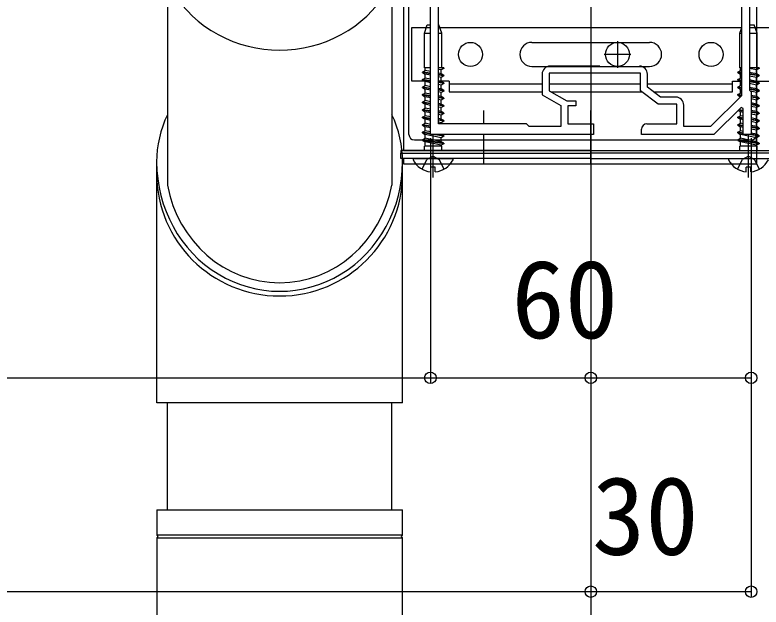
# Model space of a CAD drawing. Units: millimetres, scale not verified. Extents: x -875 to 875, y -1303 to 1295.
# Drawn here: x 599.3 to 738.9, y 99.9 to 210.7 of the extents above; entities that cross this region are included whole.
import ezdxf
from ezdxf.enums import TextEntityAlignment as Align

# ---------------------------------------------------------------- set-up
doc = ezdxf.new("R2010")
doc.units = ezdxf.units.MM
doc.header["$LTSCALE"] = 8
for name, color, linetype in [('0-3_YKK_11', 7, 'Continuous'), ('0-4_YKK_12', 2, 'Continuous'), ('0-5_YKK_13', 4, 'Continuous'), ('0-6_YKK_D', 6, 'Continuous')]:
    doc.layers.add(name, color=color, linetype=linetype)
doc.styles.add('ＭＳ ゴシック', font='')
doc.styles.get('ＭＳ ゴシック').set_extended_font_data('MS Gothic')

msp = doc.modelspace()

# ---------------------------------------------------------------- linework, layer by layer
at = {"layer": '0-3_YKK_11'}
for p, q in [((711.998, 205.803), (711.998, 200.803)), ((714.498, 203.303), (709.498, 203.303)), ((708.712, 201.103), (699.398, 201.103))]:
    msp.add_line(p, q, dxfattribs=at)
for points in [[(697.898, 199.603), (697.898, 195.748), (701.398, 193.748), (701.398, 189.803), (695.498, 189.803), (694.998, 190.303), (678.498, 190.303), (678.498, 223.803), (679.498, 223.803), (679.498, 238.803), (678.498, 238.803), (678.498, 315.803), (679.498, 315.803), (679.498, 330.803), (678.498, 330.803), (678.498, 351.503), (695.274, 351.503)], [(702.723, 351.503), (714.298, 351.503), (714.998, 350.803), (731.998, 350.803), (732.698, 351.503), (735.198, 351.503), (735.198, 195.529), (729.384, 189.803), (724.398, 189.803), (724.398, 193.803)], [(736.698, 350.003), (736.698, 196.603), (736.998, 196.303), (736.998, 188.303), (735.498, 188.303), (735.498, 193.202), (735.13, 193.357), (729.998, 188.303), (716.498, 188.303), (716.498, 189.303)], [(717.498, 190.303), (723.098, 190.303), (723.098, 194.003), (719.598, 194.003), (716.298, 196.503), (716.298, 199.803), (699.198, 199.803), (699.198, 196.503), (702.523, 194.603), (704.198, 194.603), (704.198, 193.703), (702.698, 193.703), (702.698, 190.303), (707.498, 190.303), (707.498, 188.303), (676.998, 188.303), (676.998, 230.845)], [(722.898, 195.303), (720.035, 195.303), (717.598, 197.149), (717.598, 199.603)]]:
    msp.add_lwpolyline(points, dxfattribs=at)
for centre, radius, start, end in [((699.398, 199.603), 1.5, 90.00001, 179.99999), ((716.098, 199.603), 1.5, 0.00001, 89.99999), ((722.898, 193.803), 1.5, 0.00001, 89.99999), ((717.498, 189.303), 1, 90.00001, 179.99999)]:
    msp.add_arc(centre, radius, start, end, dxfattribs=at)
at = {"layer": '0-4_YKK_12'}
for p, q in [((706.998, 484.045), (706.998, 6.303)), ((671.998, 223.797), (671.998, 185.303)), ((677.498, 180.303), (677.498, 188.303)), ((736.498, 180.303), (736.498, 188.303)), ((671.998, 185.303), (741.998, 185.303))]:
    msp.add_line(p, q, dxfattribs=at)
at = {"layer": '0-5_YKK_13'}
for p, q in [((737.998, 397.804), (737.998, 182.804)), ((737.998, 353.303), (737.998, 188.303)), ((671.998, 242.804), (671.998, 185.303)), ((672.998, 188.303), (672.998, 223.797)), ((627.798, 216.892), (627.798, 178.85)), ((669.798, 216.892), (669.798, 178.85)), ((673.498, 208.303), (676.998, 208.303)), ((673.498, 198.303), (673.498, 208.303)), ((675.882, 207.303), (676.428, 208.803)), ((676.428, 208.803), (676.998, 208.803)), ((678.498, 208.803), (678.568, 208.803)), ((678.498, 208.303), (735.198, 208.303)), ((734.882, 207.303), (735.198, 208.171)), ((736.698, 208.803), (737.568, 208.803)), ((736.698, 208.303), (740.498, 208.303)), ((675.882, 207.303), (676.998, 207.303)), ((675.882, 200.803), (675.882, 207.303)), ((679.114, 200.803), (679.114, 207.303)), ((734.882, 207.303), (735.198, 207.303)), ((734.882, 200.803), (734.882, 207.303)), ((738.114, 200.803), (738.114, 207.303)), ((695.998, 205.553), (717.998, 205.553)), ((695.998, 201.053), (717.998, 201.053)), ((675.498, 200.007), (675.998, 200.296)), ((675.498, 199.907), (675.498, 200.007)), ((676.998, 199.77), (675.498, 200.007)), ((675.498, 199.907), (675.998, 199.619)), ((676.998, 199.67), (675.498, 199.907)), ((676.998, 200.803), (675.882, 200.803)), ((675.998, 200.297), (675.998, 200.803)), ((676.998, 200.085), (675.998, 200.296)), ((675.998, 198.887), (675.998, 199.619)), ((676.998, 199.407), (675.998, 199.619)), ((679.465, 200.803), (678.498, 200.803)), ((678.998, 200.395), (678.498, 200.501)), ((678.998, 199.662), (678.498, 199.768)), ((679.498, 200.684), (678.747, 200.803)), ((679.498, 200.684), (678.998, 200.395)), ((678.998, 199.663), (678.998, 200.395)), ((679.498, 199.374), (678.998, 199.662)), ((679.498, 200.784), (679.378, 200.803)), ((679.498, 200.784), (679.465, 200.803)), ((679.498, 200.784), (679.498, 200.684)), ((734.498, 200.007), (734.998, 200.296)), ((734.498, 199.907), (734.498, 200.007)), ((735.198, 199.896), (734.498, 200.007)), ((734.498, 199.907), (734.998, 199.619)), ((735.198, 199.796), (734.498, 199.907)), ((735.198, 200.803), (734.882, 200.803)), ((734.998, 200.297), (734.998, 200.803)), ((735.198, 200.254), (734.998, 200.296)), ((734.998, 198.887), (734.998, 199.619)), ((735.198, 199.576), (734.998, 199.619)), ((738.465, 200.803), (736.698, 200.803)), ((737.998, 200.395), (736.698, 200.67)), ((737.998, 199.662), (736.698, 199.937)), ((738.498, 199.374), (736.698, 199.659)), ((738.498, 200.684), (737.747, 200.803)), ((738.498, 200.684), (737.998, 200.395)), ((737.998, 199.663), (737.998, 200.395)), ((738.498, 199.374), (737.998, 199.662)), ((738.498, 200.784), (738.378, 200.803)), ((738.498, 200.784), (738.465, 200.803)), ((738.498, 200.784), (738.498, 200.684)), ((676.998, 198.303), (673.498, 198.303)), ((675.498, 198.597), (675.998, 198.886)), ((675.498, 198.497), (675.498, 198.597)), ((676.998, 198.36), (675.498, 198.597)), ((675.498, 198.497), (675.998, 198.209)), ((676.998, 198.26), (675.498, 198.497)), ((676.998, 198.675), (675.998, 198.886)), ((675.998, 197.477), (675.998, 198.209)), ((676.998, 197.997), (675.998, 198.209)), ((679.498, 199.374), (678.498, 199.532)), ((679.498, 199.274), (678.498, 199.432)), ((678.998, 198.985), (678.498, 199.091)), ((678.998, 198.252), (678.498, 198.358)), ((680.498, 198.303), (678.498, 198.303)), ((679.498, 199.274), (678.998, 198.985)), ((678.998, 198.253), (678.998, 198.985)), ((679.498, 197.964), (678.998, 198.252)), ((679.498, 199.374), (679.498, 199.274)), ((733.498, 198.303), (735.198, 198.303)), ((734.498, 198.597), (734.998, 198.886)), ((734.498, 198.497), (734.498, 198.597)), ((735.198, 198.486), (734.498, 198.597)), ((734.498, 198.497), (734.998, 198.209)), ((735.198, 198.386), (734.498, 198.497)), ((735.198, 198.844), (734.998, 198.886)), ((734.998, 197.477), (734.998, 198.209)), ((735.198, 198.166), (734.998, 198.209)), ((738.498, 199.274), (736.698, 199.559)), ((737.998, 198.985), (736.698, 199.26)), ((737.998, 198.252), (736.698, 198.527)), ((736.698, 198.303), (740.498, 198.303)), ((738.498, 197.964), (736.698, 198.249)), ((738.498, 199.274), (737.998, 198.985)), ((737.998, 198.253), (737.998, 198.985)), ((738.498, 197.964), (737.998, 198.252)), ((738.498, 199.374), (738.498, 199.274)), ((675.498, 197.187), (675.998, 197.476)), ((675.498, 197.087), (675.498, 197.187)), ((676.998, 196.95), (675.498, 197.187)), ((675.498, 197.087), (675.998, 196.799)), ((676.998, 196.85), (675.498, 197.087)), ((676.998, 197.265), (675.998, 197.476)), ((675.998, 196.067), (675.998, 196.799)), ((676.998, 196.587), (675.998, 196.799)), ((679.498, 197.964), (678.498, 198.122)), ((679.498, 197.864), (678.498, 198.022)), ((678.998, 197.575), (678.498, 197.681)), ((678.998, 196.842), (678.498, 196.948)), ((679.498, 197.864), (678.998, 197.575)), ((678.998, 196.843), (678.998, 197.575)), ((679.498, 196.554), (678.998, 196.842)), ((679.498, 197.964), (679.498, 197.864)), ((680.498, 197.803), (697.898, 197.803)), ((699.198, 197.803), (716.298, 197.803)), ((717.598, 197.803), (733.498, 197.803)), ((734.498, 197.187), (734.998, 197.476)), ((734.498, 197.087), (734.498, 197.187)), ((735.198, 197.076), (734.498, 197.187)), ((734.498, 197.087), (734.998, 196.799)), ((735.198, 196.976), (734.498, 197.087)), ((735.198, 197.434), (734.998, 197.476)), ((734.998, 196.067), (734.998, 196.799)), ((735.198, 196.756), (734.998, 196.799)), ((738.498, 197.864), (736.698, 198.149)), ((737.998, 197.575), (736.698, 197.85)), ((737.998, 196.842), (736.698, 197.117)), ((738.498, 196.554), (736.698, 196.839)), ((738.498, 197.864), (737.998, 197.575)), ((737.998, 196.843), (737.998, 197.575)), ((738.498, 196.554), (737.998, 196.842)), ((738.498, 197.964), (738.498, 197.864)), ((675.498, 195.777), (675.998, 196.066)), ((675.498, 195.677), (675.498, 195.777)), ((676.998, 195.54), (675.498, 195.777)), ((675.498, 195.677), (675.998, 195.389)), ((676.998, 195.44), (675.498, 195.677)), ((676.998, 195.855), (675.998, 196.066)), ((679.498, 196.554), (678.498, 196.712)), ((679.498, 196.454), (678.498, 196.612)), ((678.998, 196.165), (678.498, 196.271)), ((678.998, 195.432), (678.498, 195.538)), ((679.498, 196.454), (678.998, 196.165)), ((678.998, 195.433), (678.998, 196.165)), ((679.498, 195.144), (678.998, 195.432)), ((679.498, 196.554), (679.498, 196.454)), ((699.548, 196.303), (716.562, 196.303)), ((734.498, 195.777), (734.998, 196.066)), ((734.498, 195.677), (734.498, 195.777)), ((735.198, 195.666), (734.498, 195.777)), ((734.498, 195.677), (734.998, 195.389)), ((735.186, 195.568), (734.498, 195.677)), ((735.198, 196.024), (734.998, 196.066)), ((738.498, 196.454), (736.698, 196.739)), ((737.998, 196.165), (736.905, 196.396)), ((737.998, 195.432), (736.998, 195.644)), ((738.498, 196.454), (737.998, 196.165)), ((737.998, 195.433), (737.998, 196.165)), ((738.498, 195.144), (737.998, 195.432)), ((738.498, 196.554), (738.498, 196.454)), ((675.498, 194.367), (675.998, 194.656)), ((675.498, 194.267), (675.498, 194.367)), ((676.998, 194.13), (675.498, 194.367)), ((675.498, 194.267), (675.998, 193.979)), ((676.998, 194.03), (675.498, 194.267)), ((675.998, 194.657), (675.998, 195.389)), ((676.998, 195.177), (675.998, 195.389)), ((676.998, 194.445), (675.998, 194.656)), ((679.498, 195.144), (678.498, 195.302)), ((679.498, 195.044), (678.498, 195.202)), ((678.998, 194.755), (678.498, 194.861)), ((678.998, 194.022), (678.498, 194.128)), ((679.498, 195.044), (678.998, 194.755)), ((678.998, 194.023), (678.998, 194.755)), ((679.498, 193.734), (678.998, 194.022)), ((679.498, 195.144), (679.498, 195.044)), ((734.998, 195.332), (734.998, 195.389)), ((735.045, 195.379), (734.998, 195.389)), ((738.498, 195.144), (736.998, 195.381)), ((738.498, 195.044), (736.998, 195.281)), ((737.998, 194.755), (736.998, 194.966)), ((737.998, 194.022), (736.998, 194.234)), ((738.498, 195.044), (737.998, 194.755)), ((737.998, 194.023), (737.998, 194.755)), ((738.498, 193.734), (737.998, 194.022)), ((738.498, 195.144), (738.498, 195.044)), ((675.498, 192.957), (675.998, 193.246)), ((675.498, 192.857), (675.498, 192.957)), ((676.998, 192.72), (675.498, 192.957)), ((675.498, 192.857), (675.998, 192.569)), ((676.998, 192.62), (675.498, 192.857)), ((675.998, 193.247), (675.998, 193.979)), ((676.998, 193.767), (675.998, 193.979)), ((676.998, 193.035), (675.998, 193.246)), ((679.498, 193.734), (678.498, 193.892)), ((679.498, 193.634), (678.498, 193.792)), ((678.998, 193.345), (678.498, 193.451)), ((678.998, 192.612), (678.498, 192.718)), ((679.498, 193.634), (678.998, 193.345)), ((678.998, 192.613), (678.998, 193.345)), ((679.498, 192.324), (678.998, 192.612)), ((679.498, 193.734), (679.498, 193.634)), ((686.998, 190.303), (686.998, 192.804)), ((706.998, 182.804), (706.998, 192.804)), ((734.577, 192.812), (734.998, 192.569)), ((735.498, 192.699), (734.606, 192.84)), ((735.498, 192.799), (734.693, 192.926)), ((738.498, 193.734), (736.998, 193.971)), ((738.498, 193.634), (736.998, 193.871)), ((737.998, 193.345), (736.998, 193.556)), ((737.998, 192.612), (736.998, 192.824)), ((738.498, 193.634), (737.998, 193.345)), ((737.998, 192.613), (737.998, 193.345)), ((738.498, 192.324), (737.998, 192.612)), ((738.498, 193.734), (738.498, 193.634)), ((675.498, 191.547), (675.998, 191.836)), ((675.498, 191.447), (675.498, 191.547)), ((676.998, 191.31), (675.498, 191.547)), ((675.498, 191.447), (675.998, 191.159)), ((676.998, 191.21), (675.498, 191.447)), ((675.998, 191.837), (675.998, 192.569)), ((676.998, 192.357), (675.998, 192.569)), ((676.998, 191.625), (675.998, 191.836)), ((679.498, 192.324), (678.498, 192.482)), ((679.498, 192.224), (678.498, 192.382)), ((678.998, 191.935), (678.498, 192.041)), ((678.998, 191.202), (678.498, 191.308)), ((679.498, 192.224), (678.998, 191.935)), ((678.998, 191.203), (678.998, 191.935)), ((679.498, 192.324), (679.498, 192.224)), ((734.498, 191.547), (734.998, 191.836)), ((734.498, 191.447), (734.498, 191.547)), ((735.498, 191.389), (734.498, 191.547)), ((734.498, 191.447), (734.998, 191.159)), ((735.498, 191.289), (734.498, 191.447)), ((734.998, 191.837), (734.998, 192.569)), ((735.498, 192.463), (734.998, 192.569)), ((735.498, 191.73), (734.998, 191.836)), ((738.498, 192.324), (736.998, 192.561)), ((738.498, 192.224), (736.998, 192.461)), ((737.998, 191.935), (736.998, 192.146)), ((737.998, 191.202), (736.998, 191.414)), ((738.498, 192.224), (737.998, 191.935)), ((737.998, 191.203), (737.998, 191.935)), ((738.498, 192.324), (738.498, 192.224)), ((675.498, 190.137), (675.998, 190.426)), ((675.498, 190.037), (675.498, 190.137)), ((676.998, 189.9), (675.498, 190.137)), ((675.498, 190.037), (675.998, 189.749)), ((676.998, 189.8), (675.498, 190.037)), ((675.998, 190.427), (675.998, 191.159)), ((676.998, 190.947), (675.998, 191.159)), ((676.998, 190.215), (675.998, 190.426)), ((679.498, 190.914), (678.498, 191.072)), ((679.498, 190.814), (678.498, 190.972)), ((678.998, 190.525), (678.498, 190.631)), ((679.498, 190.914), (678.998, 191.202)), ((679.498, 190.814), (678.998, 190.525)), ((678.998, 190.303), (678.998, 190.525)), ((679.498, 190.914), (679.498, 190.814)), ((734.498, 190.137), (734.998, 190.426)), ((734.498, 190.037), (734.498, 190.137)), ((735.498, 189.979), (734.498, 190.137)), ((734.498, 190.037), (734.998, 189.749)), ((735.498, 189.879), (734.498, 190.037)), ((734.998, 190.427), (734.998, 191.159)), ((735.498, 191.053), (734.998, 191.159)), ((735.498, 190.32), (734.998, 190.426)), ((738.498, 190.914), (736.998, 191.151)), ((738.498, 190.814), (736.998, 191.051)), ((737.998, 190.525), (736.998, 190.736)), ((737.998, 189.792), (736.998, 190.004)), ((738.498, 190.914), (737.998, 191.202)), ((738.498, 190.814), (737.998, 190.525)), ((737.998, 189.793), (737.998, 190.525)), ((738.498, 190.914), (738.498, 190.814)), ((675.498, 188.727), (675.998, 189.016)), ((675.498, 188.627), (675.498, 188.727)), ((677.022, 188.486), (675.498, 188.727)), ((675.498, 188.627), (675.998, 188.339)), ((677.106, 188.373), (675.498, 188.627)), ((675.998, 189.017), (675.998, 189.749)), ((676.998, 189.537), (675.998, 189.749)), ((676.998, 188.805), (675.998, 189.016)), ((734.498, 188.727), (734.998, 189.016)), ((734.498, 188.627), (734.498, 188.727)), ((735.5, 188.569), (734.498, 188.727)), ((734.498, 188.627), (734.998, 188.339)), ((735.533, 188.463), (734.498, 188.627)), ((734.998, 189.017), (734.998, 189.749)), ((735.498, 189.643), (734.998, 189.749)), ((735.498, 188.91), (734.998, 189.016)), ((738.498, 189.504), (736.998, 189.741)), ((738.498, 189.404), (736.998, 189.641)), ((737.998, 189.115), (736.998, 189.326)), ((737.998, 188.382), (736.998, 188.594)), ((738.498, 189.504), (737.998, 189.792)), ((738.498, 189.404), (737.998, 189.115)), ((737.998, 188.383), (737.998, 189.115)), ((738.498, 189.504), (738.498, 189.404)), ((673.998, 187.303), (736.998, 187.303)), ((675.498, 187.317), (675.998, 187.606)), ((675.498, 187.217), (675.498, 187.317)), ((679.498, 186.684), (675.498, 187.317)), ((675.498, 187.217), (675.998, 186.929)), ((679.498, 186.584), (675.498, 187.217)), ((675.998, 187.607), (675.998, 188.339)), ((678.998, 187.705), (675.998, 188.339)), ((678.998, 186.972), (675.998, 187.606)), ((679.498, 187.994), (677.547, 188.303)), ((679.498, 188.094), (678.178, 188.303)), ((679.498, 187.994), (678.998, 187.705)), ((678.998, 186.973), (678.998, 187.705)), ((679.498, 188.094), (679.136, 188.303)), ((679.498, 188.094), (679.498, 187.994)), ((686.998, 182.804), (686.998, 188.303)), ((734.498, 187.317), (734.998, 187.606)), ((734.498, 187.217), (734.498, 187.317)), ((738.498, 186.684), (734.498, 187.317)), ((734.498, 187.217), (734.998, 186.929)), ((738.498, 186.584), (734.498, 187.217)), ((734.998, 187.607), (734.998, 188.339)), ((737.998, 187.705), (734.998, 188.339)), ((737.998, 186.972), (734.998, 187.606)), ((738.498, 187.994), (736.547, 188.303)), ((738.498, 188.094), (736.864, 188.353)), ((738.498, 188.094), (737.998, 188.382)), ((738.498, 187.994), (737.998, 187.705)), ((737.998, 186.973), (737.998, 187.705)), ((738.498, 188.094), (738.498, 187.994)), ((675.878, 185.303), (675.878, 186.109)), ((679.118, 186.109), (675.878, 186.109)), ((675.998, 186.109), (675.998, 186.929)), ((678.998, 186.295), (675.998, 186.929)), ((679.498, 186.684), (678.998, 186.972)), ((679.498, 186.584), (678.998, 186.295)), ((678.998, 186.109), (678.998, 186.295)), ((679.118, 185.303), (679.118, 186.109)), ((679.498, 186.684), (679.498, 186.584)), ((734.878, 185.303), (734.878, 186.109)), ((738.118, 186.109), (734.878, 186.109)), ((734.998, 186.109), (734.998, 186.929)), ((737.998, 186.295), (734.998, 186.929)), ((738.498, 186.684), (737.998, 186.972)), ((738.498, 186.584), (737.998, 186.295)), ((737.998, 186.109), (737.998, 186.295)), ((738.118, 185.303), (738.118, 186.109)), ((738.498, 186.684), (738.498, 186.584)), ((677.498, 184.261), (676.353, 183.652)), ((677.498, 184.261), (678.643, 183.652)), ((736.498, 184.261), (735.353, 183.652)), ((736.498, 184.261), (737.643, 183.652)), ((625.802, 138.113), (625.802, 183.204)), ((671.802, 138.113), (671.802, 183.204)), ((671.998, 183.803), (671.998, 182.804)), ((673.903, 183.803), (681.094, 183.803)), ((675.448, 181.837), (676.353, 183.652)), ((679.548, 181.837), (678.643, 183.652)), ((732.903, 183.803), (740.094, 183.803)), ((734.448, 181.837), (735.353, 183.652)), ((738.548, 181.837), (737.643, 183.652)), ((671.998, 182.804), (737.998, 182.804)), ((677.073, 181.324), (677.073, 182.203)), ((736.073, 181.324), (736.073, 182.203)), ((671.802, 138.113), (625.802, 138.113)), ((627.806, 118.113), (627.806, 138.113)), ((669.806, 118.113), (669.806, 138.113)), ((625.806, 118.113), (625.806, 113.363)), ((625.806, 118.113), (671.411, 118.113)), ((671.411, 118.113), (671.806, 118.113)), ((671.806, 113.363), (671.806, 118.113)), ((671.806, 113.363), (625.806, 113.363)), ((625.806, 112.863), (625.806, 98.113)), ((625.806, 112.863), (671.411, 112.863)), ((671.411, 112.863), (671.806, 112.863)), ((671.806, 98.113), (671.806, 112.863))]:
    msp.add_line(p, q, dxfattribs=at)
for points in [[(678.498, 207.303), (679.114, 207.303), (678.568, 208.803)], [(736.698, 207.303), (738.114, 207.303), (737.568, 208.803)], [(680.498, 198.303), (680.498, 196.303), (697.898, 196.303)], [(718.715, 196.303), (733.498, 196.303), (733.498, 198.303)], [(706.998, 185.303), (671.498, 185.303), (671.498, 184.803), (706.998, 184.803)], [(706.998, 183.803), (671.498, 183.803), (671.498, 184.803), (706.998, 184.803)], [(706.998, 185.303), (742.498, 185.303), (742.498, 184.803), (706.998, 184.803)], [(706.998, 183.803), (742.498, 183.803), (742.498, 184.803), (706.998, 184.803)], [(677.923, 181.324), (677.923, 182.203), (677.073, 182.203)], [(736.923, 181.324), (736.923, 182.203), (736.073, 182.203)]]:
    msp.add_lwpolyline(points, dxfattribs=at)
for centre in [(684.498, 203.303), (711.998, 203.303), (729.498, 203.303)]:
    msp.add_circle(centre, 2.25, dxfattribs=at)
for centre, radius, start, end in [((695.998, 203.303), 2.25, 90, 270), ((717.998, 203.303), 2.25, 270, 90), ((673.998, 188.303), 1, 180, 270), ((736.998, 188.303), 1, 270, 0), ((673.903, 183.648), 0.154, 90, 207.28096), ((677.498, 185.503), 4.2, 207.28096, 264.19227), ((677.498, 185.503), 4.2, 275.80773, 332.71904), ((681.094, 183.648), 0.154, 332.71904, 90), ((732.903, 183.648), 0.154, 90, 207.28096), ((736.498, 185.503), 4.2, 207.28096, 264.19227), ((736.498, 185.503), 4.2, 275.80773, 332.71904), ((625.806, 113.113), 0.25, 270, 90), ((671.806, 113.113), 0.25, 90, 270)]:
    msp.add_arc(centre, radius, start, end, dxfattribs=at)
for centre, major_axis, ratio, start_param, end_param in [((648.798, 225.711), (-23.004, 0), 0.939189, 6.2831853, 9.424778), ((648.798, 183.204), (23.004, 0), 0.939189, 2.7210891, 3.1415927), ((648.798, 183.204), (23.004, 0), 0.939189, 6.2831853, 6.7036889), ((648.798, 183.204), (0, 24.22), 0.949802, 1.5707963, 4.712389), ((648.798, 181.025), (23.004, 0), 0.99602, 3.1415927, 6.2831853), ((648.798, 183.204), (0, 22.626), 0.945819, 1.7644461, 4.5187392)]:
    msp.add_ellipse(centre, major_axis=major_axis, ratio=ratio, start_param=start_param, end_param=end_param, dxfattribs=at)
at = {"layer": '0-6_YKK_D'}
for p, q in [((676.998, 187.603), (676.998, 141.804)), ((736.998, 187.603), (736.998, 141.804)), ((736.998, 172.303), (736.998, 101.804)), ((706.998, 164.303), (706.998, 141.804)), ((706.998, 164.303), (706.998, 101.804)), ((706.998, 163.303), (706.998, 101.804)), ((479.498, 142.804), (706.998, 142.804)), ((676.998, 142.804), (736.998, 142.804)), ((-658.002, 102.804), (706.998, 102.804)), ((706.998, 102.804), (736.998, 102.804))]:
    msp.add_line(p, q, dxfattribs=at)
for centre in [(676.998, 142.804), (706.998, 142.804), (736.998, 142.804), (706.998, 102.804), (706.998, 102.804), (736.998, 102.804)]:
    msp.add_circle(centre, 1.075, dxfattribs=at)

# ---------------------------------------------------------------- texts
at = {"layer": '0-6_YKK_D', "style": 'ＭＳ ゴシック'}
for s, p in [('60', (692.169, 145.804)), ('30', (707.226, 105.304))]:
    msp.add_text(s, height=14.66, dxfattribs=at).set_placement(p, align=Align.BOTTOM_LEFT)

doc.saveas('drawing.dxf')
